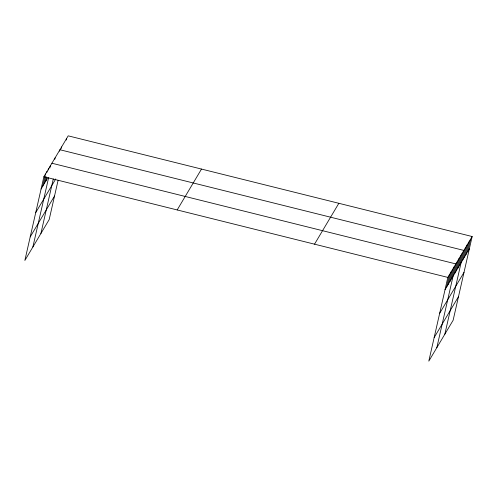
<?xml version="1.0" encoding="UTF-8"?>
<svg xmlns="http://www.w3.org/2000/svg" width="497" height="497" viewBox="0 0 497 497"><rect width="100%" height="100%" fill="white"/><g stroke="black" fill="none" stroke-linecap="round" stroke-linejoin="round"><path stroke-width="0.75" d="M472.15 236.522L447.828 277.401L428.799 361.157L453.121 320.279L472.15 236.522L68.201 135.843L43.879 176.721L24.85 260.478L49.172 219.599L58.099 180.293M42.692 186.313L44.829 176.913M45.159 175.466L45.482 174.018M44.295 183.617L45.941 176.385M46.761 172.77L47.091 171.322M45.904 180.92L46.724 177.305M48.364 170.073L48.694 168.626M49.806 168.098L50.303 165.93M32.877 246.99L48.613 177.733M54.788 159.282L55.117 157.835M40.903 233.497L53.285 178.982M59.603 151.187L59.932 149.74L463.881 250.42L444.852 334.177M61.255 148.41L61.585 146.963M66.219 140.067L66.548 138.626M446.641 286.993L449.437 274.704M448.244 284.296L451.04 272.002M449.853 281.6L452.643 269.306M451.456 278.898L454.252 266.609M436.826 347.67L455.855 263.913L51.905 163.227M454.668 273.505L457.464 261.211M456.271 270.809L459.066 258.515M457.88 268.107L460.669 255.818M459.483 265.41L462.278 253.122M462.744 259.931L465.534 247.643M464.397 257.154L467.186 244.859M466.049 254.377L468.845 242.082M467.702 251.594L470.497 239.305M41.089 189.009L47.507 178.218M35.728 212.592L55.751 178.945M30.205 236.895L54.527 196.017M177.18 209.945L201.502 169.067M314.526 244.176L338.848 203.298M445.039 289.689L469.354 248.817M439.677 313.278L463.999 272.399M434.161 337.575L458.476 296.697M43.879 176.721L447.828 277.401"/></g></svg>
